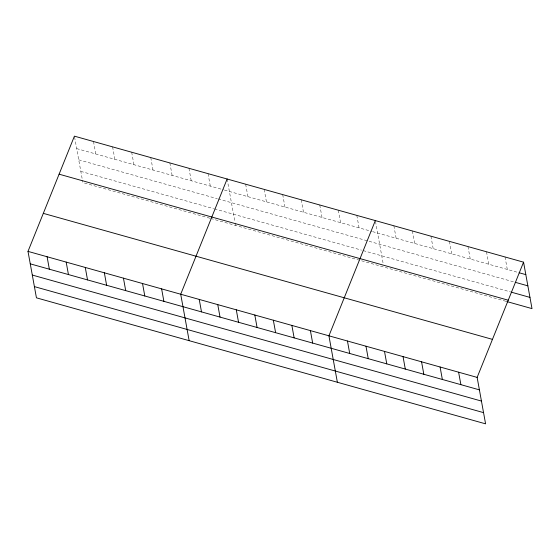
<?xml version="1.0" encoding="UTF-8"?>
<svg xmlns="http://www.w3.org/2000/svg" width="560" height="560" viewBox="0 0 560 560"><rect width="100%" height="100%" fill="white"/><g stroke="black" fill="none" stroke-linecap="round" stroke-linejoin="round"><path stroke-width="0.42" stroke-dasharray="2.8 2.1" d="M76.685 148.617L223.58 189.833M224.413 190.064L371.714 231.392M372.554 231.63L518.245 272.503M78.722 159.831L217.322 198.716M218.148 198.947L514.388 282.065M80.822 171.388L213.612 208.642M214.438 208.873L361.536 250.145M363.216 250.614L510.594 291.963M209.839 218.225L82.859 182.602L82.425 180.194M210.672 218.463L505.897 301.287M505.036 256.97L507.297 269.43M486.507 251.776L488.768 264.236M467.978 246.575L470.246 259.035M449.449 241.381L451.717 253.841M430.927 236.18L433.188 248.64M412.398 230.979L414.659 243.439M393.869 225.785L396.137 238.245M375.494 221.417L383.201 263.823M356.818 215.39L359.079 227.85M338.289 210.189L340.55 222.649M319.76 204.995L322.028 217.448M301.238 199.794L303.499 212.254M282.709 194.593L284.97 207.053M264.18 189.399L266.448 201.859M245.651 184.198L247.919 196.658M227.129 179.004L234.983 222.243M235.13 223.041L235.564 225.442M208.04 173.649L210.301 186.102M188.951 168.287L191.212 180.747M169.862 162.932L172.123 175.392M150.773 157.577L153.034 170.037M131.684 152.222L133.945 164.682M112.595 146.867L114.863 159.327M93.506 141.512L95.774 153.972M74.571 136.99L82.278 179.396"/><path stroke-width="0.84" d="M523.558 262.171L477.141 377.398L485.583 423.843L36.442 297.829L28 251.384L74.417 136.157L523.558 262.171L532 308.616L506.737 301.525M227.129 179.004L180.705 294.231L189.147 340.676M375.34 220.584L328.923 335.818L337.365 382.256M519.085 272.741L525.826 274.631M515.228 282.303L527.863 285.845M511.434 292.201L529.963 297.402M59.101 174.181L508.242 300.195M43.316 213.36L492.457 339.374M28 251.384L477.141 377.398M30.261 263.844L479.402 389.858M32.305 275.058L481.446 401.072M34.405 286.615L483.546 412.629M458.612 372.204L460.88 384.664M440.09 367.003L442.351 379.463M421.561 361.802L423.822 374.262M403.032 356.608L405.3 369.068M384.503 351.407L386.771 363.867M365.981 346.213L368.242 358.673M347.452 341.012L349.713 353.472M310.401 330.617L312.662 343.077M291.872 325.416L294.133 337.876M273.343 320.222L275.611 332.682M254.814 315.021L257.082 327.481M236.292 309.827L238.553 322.287M217.763 304.626L220.024 317.086M199.234 299.425L201.502 311.885M161.623 288.876L163.884 301.336M142.534 283.521L144.795 295.981M123.445 278.166L125.706 290.626M104.356 272.811L106.617 285.264M85.267 267.449L87.528 279.909M66.178 262.094L68.439 274.554M47.089 256.739L49.35 269.199"/></g></svg>
